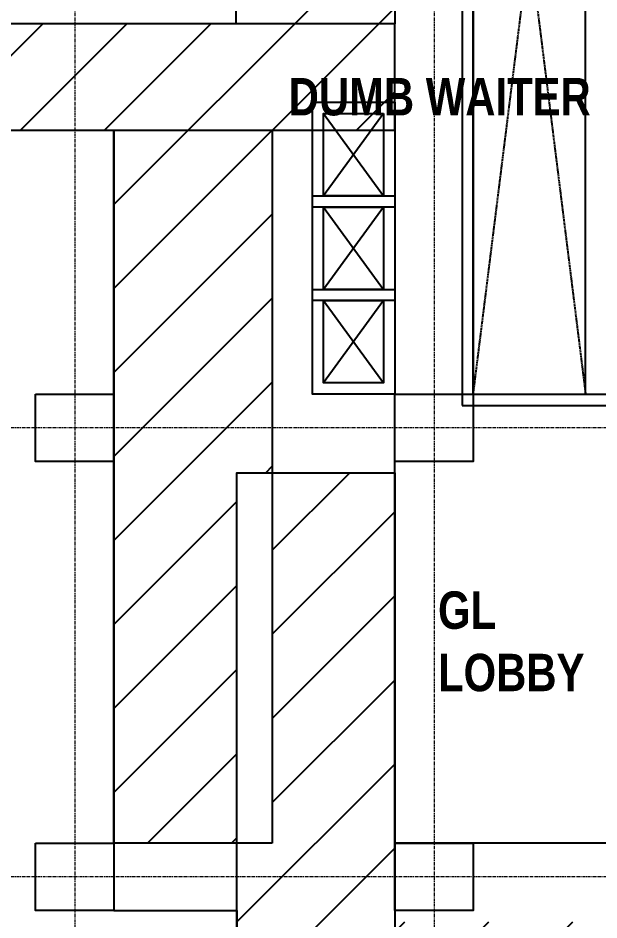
# Model space of a CAD drawing. Extents: x -15449 to 568150, y -1239737 to 53667.
# Drawn here: x 506901 to 522421, y -133685 to -109585 of the extents above; entities that cross this region are included whole.
import ezdxf

# ---------------------------------------------------------------- set-up
doc = ezdxf.new("R2010")
doc.units = 0
doc.header["$LTSCALE"] = 8
doc.linetypes.add('HIDDEN', pattern=[0.375, 0.25, -0.125])
doc.linetypes.add('IDA - Grid Line', pattern=[3500, 2000, -500, 500, -500])
doc.layers.get('0').update_dxf_attribs({"color": 1, "linetype": 'CONTINUOUS'})
doc.layers.add('000_CTCI_CSA', color=7, linetype='CONTINUOUS')
doc.layers.add('0_FIRE', color=1, linetype='CONTINUOUS')
doc.layers.add('A-_ANOTGRID_E', color=7, linetype='CONTINUOUS', lineweight=9)
doc.styles.add('Site Area', font='arial.ttf', dxfattribs={"width": 0.8})

# ---------------------------------------------------------------- blocks, each defined once
blk = doc.blocks.new('dumb waiter')
at = {"color": 252}
for p, q in [((300, 300), (2500, 1900)), ((300, 1900), (2500, 300))]:
    blk.add_line(p, q, dxfattribs=at)
for points in [[(0, 2200), (2800, 2200), (2800, 0), (0, 0)], [(300, 1900), (2500, 1900), (2500, 300), (300, 300)]]:
    blk.add_lwpolyline(points, close=True, dxfattribs=at)
blk = doc.blocks.new('column grid')
at = {"color": 252, "elevation": 0}
for points in [[(-12454.4, -70338.8), (-10354.4, -70338.8), (-10354.4, -72138.8), (-12454.4, -72138.8)], [(-2854.4, -70338.8), (-754.4, -70338.8), (-754.4, -72138.8), (-2854.4, -72138.8)], [(-12454.4, -82338.8), (-10354.4, -82338.8), (-10354.4, -84138.8), (-12454.4, -84138.8)], [(-2854.4, -82338.8), (-754.4, -82338.8), (-754.4, -84138.8), (-2854.4, -84138.8)]]:
    blk.add_lwpolyline(points, close=True, dxfattribs=at)
at = {"layer": 'A-_ANOTGRID_E', "color": 8, "linetype": 'IDA - Grid Line', "ltscale": 0.005, "true_color": 0x808080}
for p, q in [((-11404.4, 9427, 0), (-11404.4, -120414.2, 0)), ((-1804.4, 9427, 0), (-1804.4, -120414.2, 0)), ((29680.4, -71238.8, 0), (-104784.6, -71238.8, 0)), ((29680.4, -83238.8, 0), (-104784.6, -83238.8, 0))]:
    blk.add_line(p, q, dxfattribs=at)
blk = doc.blocks.new('CTCI_Building Footprint and Grid')
at = {"layer": '000_CTCI_CSA', "color": 8}
for p, q in [((1986897, -900373, 0), (1986897, -936373, 0)), ((1986597, -900673, 0), (1986597, -936673, 0))]:
    blk.add_line(p, q, dxfattribs=at)
at = {"layer": '000_CTCI_CSA', "color": 252}
for p, q in [((1986897, -936373, 0), (1996497, -936373, 0)), ((1986597, -936673, 0), (1996197, -936673, 0))]:
    blk.add_line(p, q, dxfattribs=at)
at = {"color": 252}
blk.add_blockref('column grid', (1987651, -866033, 0), dxfattribs=at)

msp = doc.modelspace()

# ---------------------------------------------------------------- hatches: boundary and pattern name
at = {"true_color": 0x808080}
h = msp.add_hatch(dxfattribs=at)
h.set_pattern_fill('ANSI31', color=8, scale=500)
h.set_pattern_definition([(45, (604458.7, 1594628), (-1122.532, 1122.532), [])])
h.paths.add_polyline_path([(439563.6678, -71635.5634), (449163.6678, -71635.5634), (449163.6678, -64835.5634), (439563.6678, -64835.5634)])
h.paths.add_polyline_path([(443663.6678, -71785.5634), (449163.6678, -71785.5634), (449163.6678, -85735.5634), (443663.6678, -85735.5634)])
h.paths.add_polyline_path([(443663.6678, -85735.5634), (516963.6678, -85735.5634), (516963.6678, -89335.5634), (443663.6678, -89335.5634)])
h.paths.add_polyline_path([(516963.6678, -109735.5634), (479764.1147, -109735.5634), (479764.1147, -112577.0636), (516963.6678, -112577.0636)])
h.paths.add_polyline_path([(516963.6678, -109735.5634), (512732.942, -109735.5634), (512732.942, -89335.5634), (516963.6678, -89335.5634)])
h.paths.add_polyline_path([(513694.3937, -131635.5634), (509463.6678, -131635.5634), (509463.6678, -112577.0636), (513694.3937, -112577.0636)])
h.paths.add_polyline_path([(516963.6678, -151735.5634), (512750.2089, -151735.5634), (512750.2089, -121735.5634), (516963.6678, -121735.5634)])
h.paths.add_polyline_path([(528738.6678, -138735.7501), (516963.6678, -138735.7501), (516963.6678, -133735.5634), (528738.6678, -133735.5634)])

# ---------------------------------------------------------------- linework, layer by layer
at = {"color": 8, "linetype": 'HIDDEN', "ltscale": 10, "true_color": 0x808080}
for p, q in [((519063.665, -119635.5634, 0), (522063.665, -95635.5634, 0)), ((519063.6753, -95635.5634, 0), (522063.665, -119635.5634, 0))]:
    msp.add_line(p, q, dxfattribs=at)
at = {"color": 8, "true_color": 0x808080, "elevation": 0}
for points in [[(516963.6678, -109735.5634), (512732.942, -109735.5634), (512732.942, -89335.5634), (516963.6678, -89335.5634)], [(522063.665, -95635.5634), (519063.665, -95635.5634), (519063.665, -119635.5634), (522063.665, -119635.5634)], [(516963.6678, -109735.5634), (479764.1147, -109735.5634), (479764.1147, -112577.0636), (516963.6678, -112577.0636)], [(513694.3937, -131635.5634), (509463.6678, -131635.5634), (509463.6678, -112577.0636), (513694.3937, -112577.0636)], [(522663.8101, -131635.7181), (516963.665, -131635.7181), (516963.665, -119635.5634), (522663.8101, -119635.5634)], [(516963.6678, -151735.5634), (512750.2089, -151735.5634), (512750.2089, -121735.5634), (516963.6678, -121735.5634)]]:
    msp.add_lwpolyline(points, close=True, dxfattribs=at)
at = {"layer": '000_CTCI_CSA', "color": 8, "ltscale": 0.1, "true_color": 0x808080, "elevation": 0}
msp.add_lwpolyline([(479764.1147, -112577.0636), (509463.6678, -112577.0636), (509463.6678, -133434.7793), (512750.2089, -133434.7793), (512750.2092, -153234.7791), (483364.1147, -153234.7791), (483364.1147, -143635.4228), (479763.9769, -143635.4228), (479764.1147, -112577.0636)], dxfattribs=at)
at = {"layer": '0_FIRE', "color": 8, "true_color": 0x808080, "elevation": 0}
msp.add_lwpolyline([(519064.1147, -119635.5634), (519064.1147, -83635.5634), (516664.1147, -83635.5634)], dxfattribs=at)

# ---------------------------------------------------------------- block references
at = {"color": 8, "true_color": 0x808080, "rotation": 270}
for p in [(514763.665, -111835.1719, 0), (514763.6738, -114335.5634, 0), (514763.6738, -114335.5634, 0), (514763.6738, -116835.5634, 0), (514763.6738, -116835.5634, 0)]:
    msp.add_blockref('dumb waiter', p, dxfattribs=at)
at = {"layer": '000_CTCI_CSA', "color": 2}
msp.add_blockref('CTCI_Building Footprint and Grid', (-1467832.5298, 816737), dxfattribs=at)

# ---------------------------------------------------------------- texts
at = {"color": 8, "true_color": 0x808080, "char_height": 1000, "attachment_point": 1, "style": 'Site Area'}
for s, width, insert in [('{\\fArial|b1|i0|c0|p34;DUMB WAITER}', 8048.006906, (514132, -111187.4538)), ('{\\fArial|b1|i0|c0|p34;DUMB WAITER}', 8048.006906, (514132, -111187.4538, 0)), ('{\\fArial|b1|i0|c0|p34;GL\\PLOBBY}', 7027.147388, (518121.9839, -124906.1732, 0))]:
    msp.add_mtext_dynamic_manual_height_columns(s, width=width, gutter_width=24254.764, heights=[0], dxfattribs=dict(at, insert=insert))

doc.saveas('drawing.dxf')
